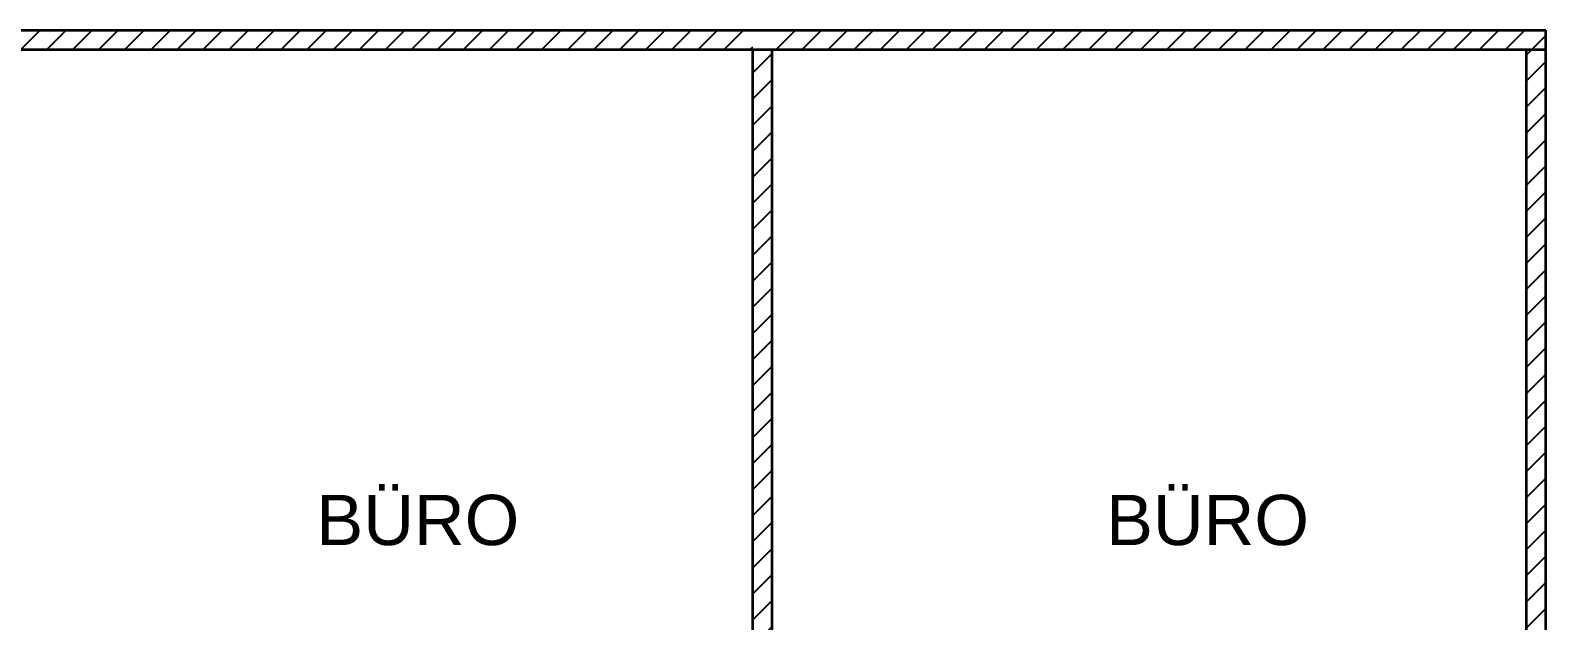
# Model space of a CAD drawing. Header units: millimetres. Extents: x 44201 to 155283, y 19965 to 32744.
# Drawn here: x 153286 to 154070, y 28359 to 28664 of the extents above; entities that cross this region are included whole.
import ezdxf

# ---------------------------------------------------------------- set-up
doc = ezdxf.new("R2010")
doc.units = ezdxf.units.MM
doc.layers.add('CAM', color=121, linetype='Continuous')
doc.layers.add('MUTFAK EKİPMAN', color=150, linetype='Continuous')
doc.layers.add('duvar', color=7, linetype='Continuous', lineweight=35)
doc.styles.get("Standard").update_dxf_attribs({"font": 'Arial.ttf'})

msp = doc.modelspace()

# ---------------------------------------------------------------- hatches: boundary and pattern name
at = {"layer": 'CAM'}
h = msp.add_hatch(dxfattribs=at)
h.set_pattern_fill('ANSI31', color=251, scale=3)
h.set_pattern_definition([(45, (-419.5085, 17753.385), (-6.7351921, 6.7351921), [])])
h.paths.add_polyline_path([(154069.643, 28654.409), (154059.643, 28654.409), (154059.643, 27663.409), (154069.643, 27663.409)])
h.paths.add_polyline_path([(154059.643, 28664.409), (153669.643, 28664.409), (153669.643, 28654.409), (154059.643, 28654.409)])
h.paths.add_polyline_path([(154069.643, 28664.409), (154059.643, 28664.409), (154059.643, 28654.409), (154069.643, 28654.409)])
h.paths.add_polyline_path([(153669.643, 28654.409), (153659.643, 28654.409), (153659.643, 27663.409), (153669.643, 27663.409)])
h.paths.add_polyline_path([(153659.643, 28664.409), (153269.643, 28664.409), (153269.643, 28654.409), (153659.643, 28654.409)])
h.paths.add_polyline_path([(153259.643, 28664.409), (152879.643, 28664.409), (152879.643, 28654.409), (153259.643, 28654.409)])
h.paths.add_polyline_path([(153269.643, 28664.409), (153259.643, 28664.409), (153259.643, 28654.409), (153269.643, 28654.409)])
h.paths.add_polyline_path([(153269.643, 28654.409), (153259.643, 28654.409), (153259.643, 27663.409), (153269.643, 27663.409)])

# ---------------------------------------------------------------- linework, layer by layer
at = {"layer": 'duvar'}
for p, q in [((152869.643, 28664.409), (154069.643, 28664.409)), ((154069.643, 27663.409), (154069.643, 28664.409)), ((152869.643, 28654.409), (154069.643, 28654.409)), ((153659.643, 27663.409), (153659.643, 28654.409)), ((153669.643, 27663.409), (153669.643, 28654.409)), ((154059.643, 27663.409), (154059.643, 28654.409))]:
    msp.add_line(p, q, dxfattribs=at)

# ---------------------------------------------------------------- texts
at = {"layer": 'MUTFAK EKİPMAN', "char_height": 26, "attachment_point": 1}
for insert in [(153433.928, 28424.104), (153842.317, 28424.104)]:
    msp.add_mtext_dynamic_manual_height_columns('{\\C7;BÜRO}', width=302.39646, gutter_width=12.5, heights=[0], dxfattribs=dict(at, insert=insert))

doc.saveas('drawing.dxf')
